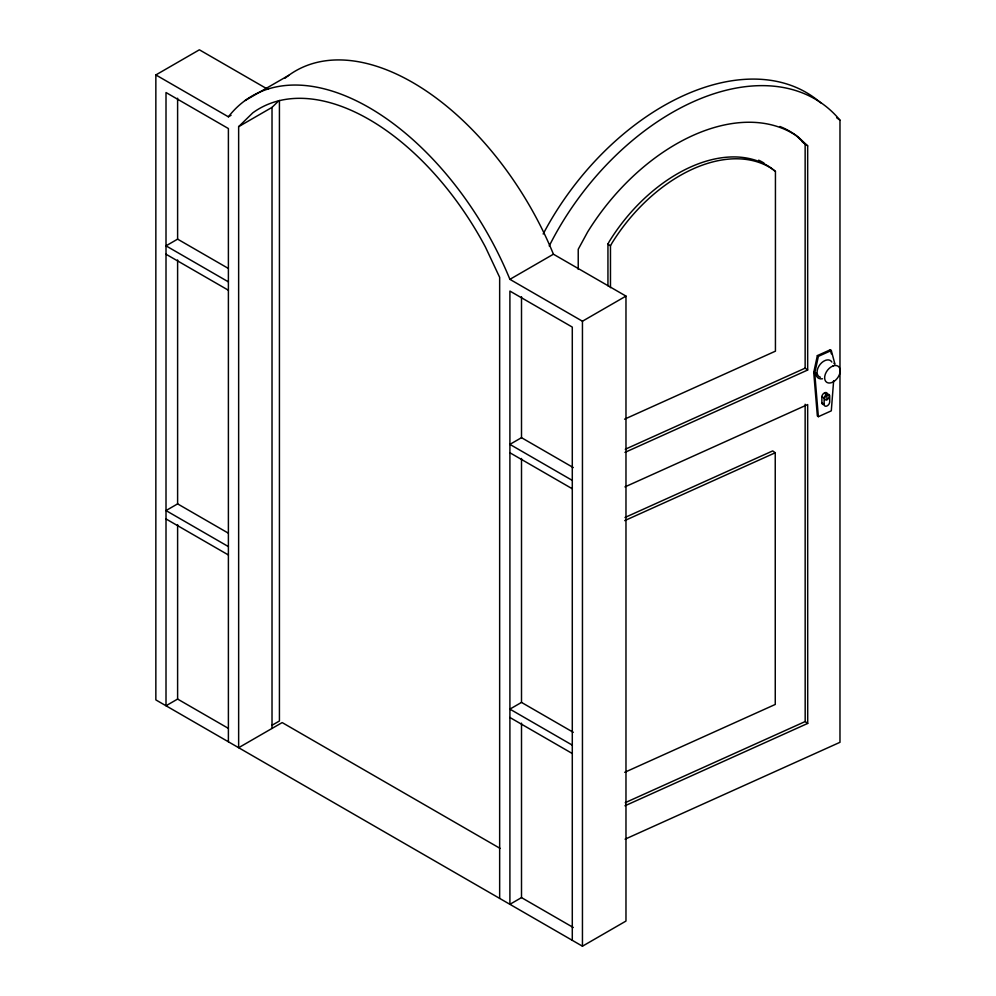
<?xml version="1.0" encoding="UTF-8"?>
<svg xmlns="http://www.w3.org/2000/svg" width="996" height="996" viewBox="0 0 996 996"><rect width="100%" height="100%" fill="white"/><g stroke="black" fill="none" stroke-linecap="round" stroke-linejoin="round"><path stroke-width="1.49" d="M833.64 380.696L831.299 410.85L818.363 416.677L817.355 415.93L813.732 372.454L817.355 355.609L830.291 349.783L831.299 350.53L834.922 364.113L833.913 363.366M818.363 416.677L814.74 373.201L818.363 356.356L831.299 350.53M607.946 285.802L607.946 243.97L609.353 241.393A137.485 88.482 -53.5 0 1 771.502 168.299L772.908 169.619M610.473 287.67L610.473 245.838L611.868 243.261A137.485 88.482 -53.5 0 1 774.029 170.167L775.436 171.486L775.436 351.165L624.567 419.167M500.129 848.418L282.167 722.573L238.642 747.71L238.642 126.654L252.81 112.834A219.668 126.828 60 0 1 485.488 247.17L499.656 277.336L499.656 898.404M238.642 126.654L272.02 107.381L278.556 101.007M285.018 78.211A234.209 135.219 60 0 1 553.427 254.204L625.974 296.098L625.974 921.063L582.448 946.2L155.849 699.902L155.849 74.937L199.387 49.8L267.899 89.354M245.116 100.521L288.653 75.397M155.849 74.937L228.395 116.818L231.035 115.299M228.059 268.26L177.612 239.14L166.008 245.838L228.395 281.856M228.395 116.818A234.209 135.219 60 0 1 509.902 279.341L553.427 254.204M228.059 532.997L177.612 503.876L166.008 510.575L228.395 546.592M509.902 279.341L582.448 321.222L625.974 296.098M573.273 467.572L521.506 437.68L509.902 444.378L572.289 480.396M228.059 728.188L177.612 699.068L166.008 705.766L166.008 92.528L228.395 128.546L228.395 741.796M271.821 725.387L279.428 720.992L279.428 100.447M573.273 732.309L521.506 702.417L509.902 709.115L572.289 745.133M573.273 927.5L521.506 897.608L509.902 904.318L509.902 291.069L572.289 327.086L572.289 940.336M625.276 449.246L805.142 368.159L807.669 370.026L624.965 452.383M624.94 486.907L807.669 404.55L807.706 723.42L624.953 805.801M624.99 517.484L772.709 450.902L775.237 452.769L775.262 704.446L624.704 772.311M624.704 520.622L775.237 452.769M625.251 802.652L805.179 721.552L807.706 723.42M625.09 839.167L839.977 742.306L839.977 120.192L836.665 117.752M166.008 254.217L228.395 290.234M509.902 452.757L572.289 488.775M166.008 518.953L228.395 554.971M509.902 717.494L572.289 753.511M802.303 141.905L807.669 145.864L807.669 370.026M773.743 170.241L775.436 171.486M817.355 355.609L818.363 356.356M813.732 372.454L814.74 373.201M824.551 393.283L826.917 395.039L826.917 399.695M827.427 394.067A3.548 2.291 -53.5 0 0 824.651 392.798A3.548 2.291 -53.5 0 0 821.874 396.557L824.14 398.238L824.14 404.364A3.523 2.266 -53.5 0 0 826.917 405.982A3.523 2.266 -53.5 0 0 829.693 401.861L829.693 395.748A3.548 2.291 -53.5 0 0 826.917 394.478A3.548 2.291 -53.5 0 0 824.14 398.238M607.946 243.97L610.473 245.838M821.874 396.557L821.874 402.683L824.14 404.364M807.669 145.864L798.232 137.025A178.533 114.901 -53.5 0 0 587.665 231.931L578.228 249.286L578.228 269.381M830.291 349.783L831.386 353.854M805.142 368.159L805.142 143.997L795.717 135.157A178.533 114.901 -53.5 0 0 779.918 126.492M805.142 404.239L805.179 721.552M582.448 321.222L582.448 946.2M521.506 296.758L521.506 437.68M521.506 458.484L521.506 702.417M521.506 723.146L521.506 897.608M272.02 107.381L272.02 728.437M177.612 98.206L177.612 239.14M177.612 259.944L177.612 503.876M177.612 524.606L177.612 699.068M549.232 245.962A219.668 141.37 -53.5 0 1 839.977 120.192M543.169 234.01A219.668 141.37 -53.5 0 1 820.667 102.837M831.847 362.046A9.848 6.337 -53.5 0 0 825.46 360.353L823.443 361.374A9.848 6.337 -53.5 0 0 817.243 370.388A9.848 6.337 -53.5 0 0 820.418 377.26M823.929 404.538A3.523 2.266 -53.5 0 1 821.874 402.683M822.497 378.779A11.491 7.395 -53.5 0 1 815.774 372.753M758.653 160.182A137.485 88.482 -53.5 0 1 763.969 163.033M833.042 365.955L831.013 366.976A9.848 6.337 -53.5 0 0 824.651 378.156A9.848 6.337 -53.5 0 0 831.785 382.564L833.801 381.543A9.848 6.337 -53.5 0 0 840.163 370.363A9.848 6.337 -53.5 0 0 833.042 365.955M827.228 394.902L826.63 395.175A2.876 1.855 -53.5 0 0 824.651 398.375A2.876 1.855 -53.5 0 0 826.618 399.832L827.203 399.57A2.876 1.855 -53.5 0 0 829.182 396.358A2.876 1.855 -53.5 0 0 827.228 394.902"/></g></svg>
